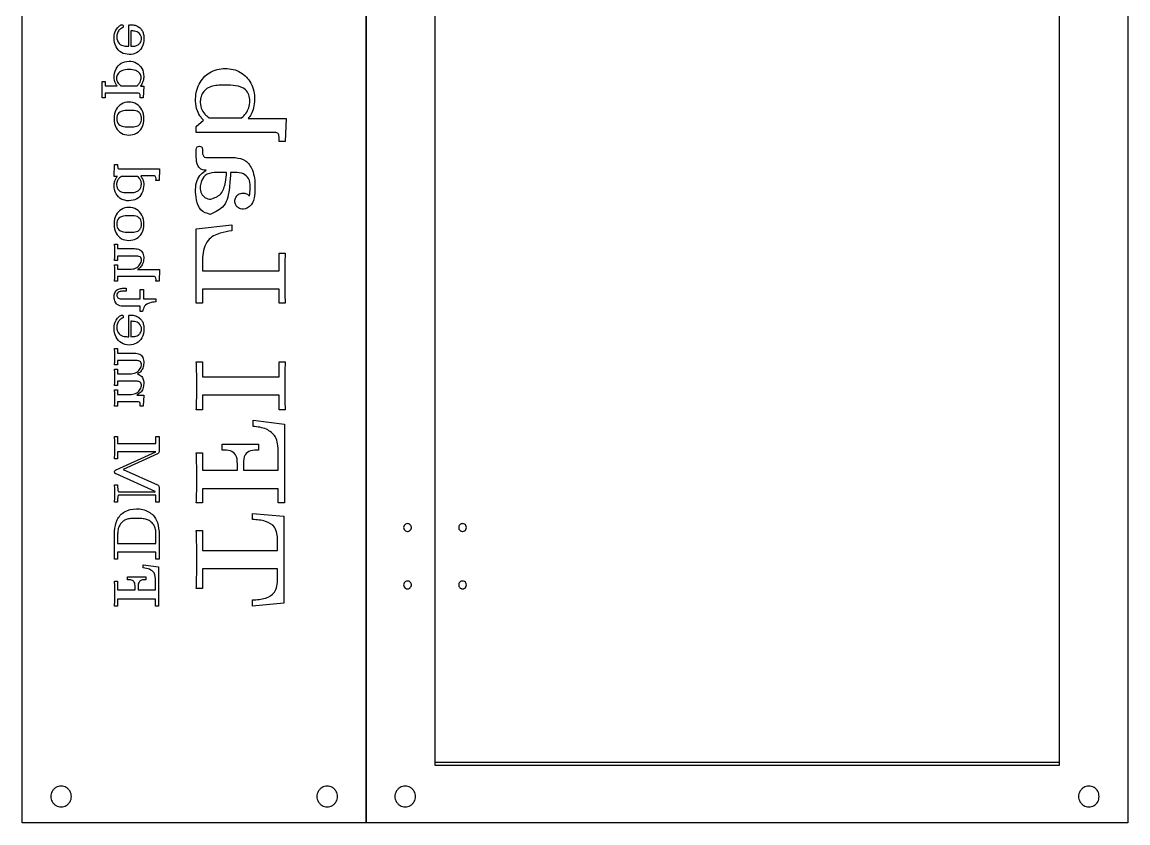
# Model space of a CAD drawing. Extents: x 0 to 482, y 0 to 754.
# Drawn here: x 0 to 482, y 0 to 349 of the extents above; entities that cross this region are included whole.
import ezdxf

# ---------------------------------------------------------------- set-up
doc = ezdxf.new("R2010")
doc.units = 0
doc.layers.add('Layer_1', color=7, linetype='CONTINUOUS')

msp = doc.modelspace()

# ---------------------------------------------------------------- linework, layer by layer
at = {"layer": 'Layer_1', "color": 7}
for p, q in [((0, -0.000019), (0, 754)), ((149.999991, 754), (149.999991, -0.000019)), ((149.999991, -0.000019), (149.999991, 754)), ((481.999981, 754), (481.999981, -0.000019)), ((46.461821, 338.423301), (46.461821, 346.946412)), ((47.393155, 345.168412), (47.393155, 338.423301)), ((47.393155, 338.423301), (47.393155, 338.423301)), ((46.659377, 334.810856), (46.659377, 334.810856)), ((34.834266, 323.157283), (36.16071, 323.157283)), ((36.16071, 323.157283), (36.16071, 321.209949)), ((36.16071, 321.209949), (41.410044, 321.209949)), ((43.611377, 321.209949), (49.594488, 321.209949)), ((43.611377, 321.209949), (43.611377, 321.209949)), ((51.626488, 321.040616), (53.009377, 321.040616)), ((53.009377, 321.040616), (52.783599, 316.045283)), ((36.16071, 316.045283), (34.834266, 316.045283)), ((50.38471, 317.992616), (36.16071, 317.992616)), ((36.16071, 317.992616), (36.16071, 316.045283)), ((36.16071, 316.045283), (36.16071, 316.045283)), ((52.783599, 316.045283), (51.457155, 316.045283)), ((75.936837, 303.515497), (79.097725, 306.281274)), ((81.524837, 307.297274), (95.692392, 307.297274)), ((81.524837, 307.297274), (81.524837, 307.297274)), ((98.571059, 306.958608), (115.109281, 306.958608)), ((115.109281, 306.958608), (114.657725, 296.967941)), ((46.461821, 299.698441), (46.461821, 299.698441)), ((46.772266, 303.310886), (46.772266, 303.310886)), ((75.936837, 300.862608), (75.936837, 303.515497)), ((109.803503, 300.862608), (75.936837, 300.862608)), ((114.657725, 296.967941), (112.004837, 296.967941)), ((112.004837, 296.967941), (112.004837, 296.967941)), ((75.936837, 290.330427), (75.936837, 293.039761)), ((80.67817, 289.935316), (92.813725, 289.935316)), ((40.140044, 281.763662), (40.309377, 286.928329)), ((40.309377, 286.928329), (41.635821, 286.928329)), ((42.736488, 284.980995), (59.895599, 284.980995)), ((59.895599, 284.980995), (59.669821, 279.985662)), ((41.522933, 281.763662), (40.140044, 281.763662)), ((50.271821, 281.763662), (43.216266, 281.763662)), ((57.24271, 281.932995), (51.739377, 281.932995)), ((59.669821, 279.985662), (58.343377, 279.985662)), ((89.144837, 283.500649), (83.782614, 283.500649)), ((92.813725, 283.500649), (90.894614, 283.500649)), ((46.546488, 274.651661), (46.546488, 274.651661)), ((46.546488, 271.039216), (46.546488, 271.039216)), ((82.089281, 271.760206), (82.089281, 271.760206)), ((82.032837, 265.156206), (82.032837, 265.156206)), ((75.936837, 258.867942), (91.402614, 260.61772)), ((91.402614, 260.61772), (91.402614, 257.964831)), ((46.772266, 257.394654), (46.772266, 257.394654)), ((75.936837, 226.525275), (75.936837, 258.867942)), ((40.309377, 252.211025), (41.635821, 252.211025)), ((41.635821, 252.211025), (41.635821, 250.263692)), ((46.461821, 253.782209), (46.461821, 253.782209)), ((41.635821, 250.263692), (48.945377, 250.263692)), ((49.255821, 247.046359), (41.635821, 247.046359)), ((41.635821, 247.046359), (41.635821, 245.099025)), ((78.589725, 246.450164), (78.589725, 240.636386)), ((112.004837, 240.636386), (112.004837, 248.256386)), ((112.004837, 248.256386), (114.657725, 248.256386)), ((41.635821, 245.099025), (40.309377, 245.099025)), ((40.309377, 243.236359), (41.635821, 243.236359)), ((41.635821, 243.236359), (41.635821, 241.289025)), ((41.635821, 241.289025), (47.534266, 241.289025)), ((50.300044, 241.147914), (50.300044, 241.119692)), ((50.300044, 241.119692), (59.895599, 241.119692)), ((59.895599, 241.119692), (59.669821, 236.124359)), ((57.24271, 238.071692), (41.635821, 238.071692)), ((41.635821, 238.071692), (41.635821, 236.124359)), ((78.589725, 240.636386), (112.004837, 240.636386)), ((41.635821, 236.124359), (40.309377, 236.124359)), ((40.309377, 236.124359), (40.309377, 236.124359)), ((43.808933, 233.012418), (45.30471, 233.012418)), ((45.30471, 231.685973), (43.865377, 231.685973)), ((45.30471, 233.012418), (45.30471, 231.685973)), ((51.513599, 228.355751), (51.513599, 232.476196)), ((51.513599, 232.476196), (52.840043, 232.476196)), ((52.840043, 232.476196), (52.840043, 228.355751)), ((59.669821, 236.124359), (58.343377, 236.124359)), ((112.004837, 232.621275), (78.589725, 232.621275)), ((78.589725, 232.621275), (78.589725, 226.525275)), ((112.004837, 226.525275), (112.004837, 232.621275)), ((43.724266, 228.355751), (51.513599, 228.355751)), ((52.840043, 228.355751), (58.230488, 228.355751)), ((58.230488, 228.355751), (58.230488, 227.029307)), ((51.513599, 225.138418), (43.78071, 225.138418)), ((51.513599, 222.824196), (51.513599, 225.138418)), ((52.529599, 222.824196), (51.513599, 222.824196)), ((51.513599, 222.824196), (51.513599, 222.824196)), ((78.589725, 226.525275), (75.936837, 226.525275)), ((75.936837, 226.525275), (75.936837, 226.525275)), ((114.657725, 226.525275), (112.004837, 226.525275)), ((46.461821, 211.864273), (46.461821, 220.387383)), ((47.393155, 218.609384), (47.393155, 211.864273)), ((46.659377, 208.251829), (46.659377, 208.251829)), ((47.393155, 211.864273), (47.393155, 211.864273)), ((40.309377, 206.671824), (41.635821, 206.671824)), ((41.635821, 206.671824), (41.635821, 204.724491)), ((41.635821, 204.724491), (48.945377, 204.724491)), ((41.635821, 199.559824), (40.309377, 199.559824)), ((40.309377, 197.668936), (41.635821, 197.668936)), ((49.255821, 201.507158), (41.635821, 201.507158)), ((41.635821, 201.507158), (41.635821, 199.559824)), ((41.635821, 197.668936), (41.635821, 195.721602)), ((75.936837, 200.879213), (78.589725, 200.879213)), ((78.589725, 200.879213), (78.589725, 194.444547)), ((112.004837, 194.444547), (112.004837, 200.879213)), ((112.004837, 200.879213), (114.657725, 200.879213)), ((41.635821, 195.721602), (47.534266, 195.721602)), ((78.589725, 194.444547), (112.004837, 194.444547)), ((41.635821, 190.556936), (40.309377, 190.556936)), ((40.309377, 188.666047), (41.635821, 188.666047)), ((49.255821, 192.504269), (41.635821, 192.504269)), ((41.635821, 192.504269), (41.635821, 190.556936)), ((41.635821, 188.666047), (41.635821, 186.718713)), ((41.635821, 186.718713), (47.534266, 186.718713)), ((50.356488, 183.50138), (41.635821, 183.50138)), ((41.635821, 183.50138), (41.635821, 181.554047)), ((49.961377, 186.408269), (53.009377, 186.408269)), ((53.009377, 186.408269), (52.783599, 181.554047)), ((112.004837, 186.429436), (78.589725, 186.429436)), ((78.589725, 186.429436), (78.589725, 179.994769)), ((112.004837, 179.994769), (112.004837, 186.429436)), ((41.635821, 181.554047), (40.309377, 181.554047)), ((40.309377, 181.554047), (40.309377, 181.554047)), ((52.783599, 181.554047), (51.457155, 181.554047)), ((78.589725, 179.994769), (75.936837, 179.994769)), ((75.936837, 179.994769), (75.936837, 179.994769)), ((114.657725, 179.994769), (112.004837, 179.994769)), ((100.715948, 172.789283), (100.715948, 175.442172)), ((100.715948, 175.442172), (114.319059, 173.692394)), ((114.319059, 173.692394), (114.319059, 139.543505)), ((40.309377, 168.328848), (41.635821, 168.328848)), ((41.635821, 168.328848), (41.635821, 165.280848)), ((41.635821, 165.280848), (58.343377, 165.280848)), ((58.343377, 165.280848), (58.343377, 168.328848)), ((58.343377, 168.328848), (59.669821, 168.328848)), ((59.669821, 168.328848), (59.669821, 162.091737)), ((87.225725, 162.403505), (87.225725, 165.056394)), ((87.225725, 165.056394), (103.086614, 165.056394)), ((103.086614, 165.056394), (103.086614, 162.403505)), ((40.98671, 153.850848), (58.343377, 161.724848)), ((58.343377, 161.75307), (41.635821, 161.75307)), ((41.635821, 161.75307), (41.635821, 158.70507)), ((58.964266, 160.849959), (44.03471, 154.076626)), ((58.343377, 161.724848), (58.343377, 161.75307)), ((75.936837, 161.274616), (78.589725, 161.274616)), ((78.589725, 161.274616), (78.589725, 153.654616)), ((111.66617, 153.654616), (111.66617, 161.556838)), ((41.635821, 158.70507), (40.309377, 158.70507)), ((93.829725, 153.654616), (93.829725, 156.476838)), ((96.482614, 156.476838), (96.482614, 153.654616)), ((57.976488, 144.368181), (41.014933, 152.044626)), ((44.03471, 154.076626), (58.964266, 147.303293)), ((78.589725, 153.654616), (93.829725, 153.654616)), ((96.482614, 153.654616), (111.66617, 153.654616)), ((40.309377, 147.387959), (41.635821, 147.387959)), ((41.635821, 147.387959), (41.635821, 146.682404)), ((59.669821, 146.061515), (59.669821, 139.796181)), ((111.66617, 145.639505), (78.589725, 145.639505)), ((78.589725, 145.639505), (78.589725, 139.543505)), ((111.66617, 139.543505), (111.66617, 145.639505)), ((41.635821, 139.796181), (40.309377, 139.796181)), ((40.309377, 139.796181), (40.309377, 139.796181)), ((41.635821, 140.501737), (41.635821, 139.796181)), ((42.454266, 144.339959), (57.976488, 144.339959)), ((58.343377, 142.844181), (42.454266, 142.844181)), ((57.976488, 144.339959), (57.976488, 144.368181)), ((58.343377, 139.796181), (58.343377, 142.844181)), ((59.669821, 139.796181), (58.343377, 139.796181)), ((78.589725, 139.543505), (75.936837, 139.543505)), ((75.936837, 139.543505), (75.936837, 139.543505)), ((114.319059, 139.543505), (111.66617, 139.543505)), ((100.433725, 132.218074), (100.433725, 134.870963)), ((100.433725, 134.870963), (114.036837, 133.68563)), ((114.036837, 133.68563), (114.036837, 95.698519)), ((40.309377, 114.908149), (40.309377, 127.071927)), ((41.635821, 125.914816), (41.635821, 121.794372)), ((58.343377, 121.794372), (58.343377, 125.914816)), ((59.669821, 127.043705), (59.669821, 114.908149)), ((75.936837, 127.363852), (78.589725, 127.363852)), ((78.589725, 127.363852), (78.589725, 118.727852)), ((41.635821, 121.794372), (58.343377, 121.794372)), ((41.635821, 121.794372), (41.635821, 121.794372)), ((111.383948, 118.727852), (111.383948, 123.01763)), ((58.343377, 117.956149), (41.635821, 117.956149)), ((41.635821, 117.956149), (41.635821, 114.908149)), ((58.343377, 114.908149), (58.343377, 117.956149)), ((78.589725, 118.727852), (111.383948, 118.727852)), ((41.635821, 114.908149), (40.309377, 114.908149)), ((40.309377, 114.908149), (40.309377, 114.908149)), ((52.698932, 111.136074), (52.698932, 112.462519)), ((52.698932, 112.462519), (59.500488, 111.58763)), ((59.669821, 114.908149), (58.343377, 114.908149)), ((59.500488, 111.58763), (59.500488, 94.513186)), ((45.953821, 105.943186), (45.953821, 107.26963)), ((45.953821, 107.26963), (53.884266, 107.26963)), ((53.884266, 107.26963), (53.884266, 105.943186)), ((111.383948, 110.712741), (78.589725, 110.712741)), ((78.589725, 110.712741), (78.589725, 102.076741)), ((111.383948, 106.366519), (111.383948, 110.712741)), ((40.309377, 105.378741), (41.635821, 105.378741)), ((41.635821, 105.378741), (41.635821, 101.568741)), ((41.635821, 101.568741), (49.255821, 101.568741)), ((49.255821, 101.568741), (49.255821, 102.979852)), ((50.582266, 102.979852), (50.582266, 101.568741)), ((50.582266, 101.568741), (58.174043, 101.568741)), ((58.174043, 101.568741), (58.174043, 105.519852)), ((78.589725, 102.076741), (75.936837, 102.076741)), ((58.174043, 97.561186), (41.635821, 97.561186)), ((41.635821, 97.561186), (41.635821, 94.513186)), ((58.174043, 94.513186), (58.174043, 97.561186)), ((100.433725, 94.513186), (100.433725, 97.166074)), ((41.635821, 94.513186), (40.309377, 94.513186)), ((40.309377, 94.513186), (40.309377, 94.513186)), ((59.500488, 94.513186), (58.174043, 94.513186)), ((114.036837, 95.698519), (100.433725, 94.513186)), ((100.433725, 94.513186), (100.433725, 94.513186)), ((149.999991, -0.000019), (0, -0.000019)), ((481.999981, -0.000019), (149.999991, -0.000019))]:
    msp.add_line(p, q, dxfattribs=at)
at = {"layer": 'Layer_1', "color": 3}
for p, q in [((180.000004, 24.999988), (180.000004, 714.000012)), ((452.000013, 714.000012), (452.000013, 24.999988)), ((452.000013, 24.999988), (180.000004, 24.999988))]:
    msp.add_line(p, q, dxfattribs=at)
at = {"layer": 'Layer_1', "color": 1}
for p, q in [((169.700012, 128.699602), (169.700012, 128.699602)), ((193.70002, 128.699602), (193.70002, 128.699602)), ((169.700012, 103.699568), (169.700012, 103.699568)), ((193.70002, 103.699568), (193.70002, 103.699568)), ((180.000004, 26.499971), (452.000013, 26.499971)), ((180.000004, 24.999988), (180.000004, 26.499971)), ((452.000013, 24.999988), (180.000004, 24.999988)), ((452.000013, 26.499971), (452.000013, 24.999988)), ((21.499999, 11.500029), (21.499999, 11.500029)), ((137.500004, 11.500029), (137.500004, 11.500029)), ((171.499996, 11.500029), (171.499996, 11.500029)), ((469.499992, 11.500029), (469.499992, 11.500029))]:
    msp.add_line(p, q, dxfattribs=at)
at = {"layer": 'Layer_1', "color": 7}
for points, knots in [([(46.659377, 334.810856), (45.472356, 334.9768), (43.120686, 335.305559), (40.581266, 338.321873), (39.913211, 341.984119), (40.496761, 345.440857), (42.13153, 347.148849), (43.311411, 347.967383), (43.995982, 347.76164), (44.110364, 347.43591), (44.122709, 347.135077), (44.118901, 346.823782), (43.858143, 346.573835), (43.649538, 346.506363), (43.52671, 346.466634)], [0, 0, 0, 0, 3.489056, 6.912356, 10.932364, 14.474863, 16.815244, 18.027441, 18.412928, 18.735779, 18.974841, 19.33731, 19.606449, 19.991848, 19.991848, 19.991848, 19.991848]), ([(46.461821, 346.946412), (46.449772, 347.118394), (46.429312, 347.410418), (46.69815, 347.858355), (47.476845, 347.849987), (48.557491, 347.774589), (50.139935, 347.382287), (51.073341, 346.655716), (51.570044, 346.269079)], [0, 0, 0, 0, 0.510871, 0.867454, 1.412231, 2.618129, 4.264696, 6.137484, 6.137484, 6.137484, 6.137484]), ([(43.52671, 346.466634), (43.099787, 346.196971), (42.212252, 345.636365), (41.454374, 344.128984), (41.092346, 342.048959), (41.856734, 339.450315), (44.337591, 338.467707), (45.800861, 338.437118), (46.461821, 338.423301)], [0, 0, 0, 0, 1.491207, 3.100088, 4.853214, 7.842554, 10.260581, 12.252605, 12.252605, 12.252605, 12.252605]), ([(51.570044, 346.269079), (51.878532, 345.885865), (52.519813, 345.089247), (52.998892, 343.50988), (53.20588, 341.086253), (52.638065, 338.008312), (50.039286, 335.248276), (47.78988, 334.957164), (46.659377, 334.810856)], [0, 0, 0, 0, 1.464326, 3.044014, 4.84879, 8.764139, 12.064404, 15.398885, 15.398885, 15.398885, 15.398885]), ([(50.610488, 339.100634), (50.93083, 339.358389), (51.527403, 339.838406), (51.979619, 340.830688), (52.207171, 342.316508), (51.389504, 344.334755), (49.229019, 345.070516), (47.943148, 345.139084), (47.393155, 345.168412)], [0, 0, 0, 0, 1.217701, 2.267724, 3.172847, 5.715007, 7.937425, 9.598455, 9.598455, 9.598455, 9.598455]), ([(47.393155, 338.423301), (47.764754, 338.441877), (48.505968, 338.478929), (49.61859, 338.612631), (50.282082, 338.939062), (50.610488, 339.100634)], [0, 0, 0, 0, 1.118475, 2.230974, 3.321296, 3.321296, 3.321296, 3.321296]), ([(41.410044, 321.209949), (41.130157, 321.603369), (40.602715, 322.344763), (40.209112, 323.606663), (40.047423, 325.693216), (40.571483, 328.541212), (43.050259, 331.38681), (46.569427, 332.19965), (50.022889, 331.450459), (52.552088, 328.860625), (53.153074, 325.861329), (52.859769, 323.509696), (52.327209, 322.068644), (51.831995, 321.342116), (51.626488, 321.040616)], [0, 0, 0, 0, 1.440719, 2.715013, 3.901253, 7.712319, 11.05682, 14.593152, 18.020958, 21.2318, 24.853136, 26.770279, 28.31022, 29.402597, 29.402597, 29.402597, 29.402597]), ([(50.554044, 321.633283), (50.872068, 322.014598), (51.453688, 322.71197), (51.798109, 323.870997), (51.963748, 325.168604), (51.427669, 326.832099), (49.331345, 328.133254), (46.527267, 328.439429), (43.651556, 328.108687), (41.557043, 326.553493), (41.100852, 324.911854), (41.203226, 323.684224), (41.609376, 322.568835), (42.282326, 321.909855), (42.680044, 321.520394)], [0, 0, 0, 0, 1.473552, 2.694917, 3.558495, 5.392347, 7.544287, 10.531763, 13.764982, 16.013837, 17.892602, 18.56395, 19.704901, 21.353603, 21.353603, 21.353603, 21.353603]), ([(79.097725, 306.281274), (78.716671, 306.677941), (77.601818, 307.838471), (76.055199, 310.546521), (75.225988, 315.600928), (76.488444, 321.938778), (81.410414, 327.634379), (88.460134, 329.292861), (95.395523, 327.728262), (100.418094, 322.441935), (101.614226, 316.444813), (101.059999, 311.785756), (100.014246, 308.963689), (99.001607, 307.556786), (98.571059, 306.958608)], [0, 0, 0, 0, 1.648683, 4.823558, 9.16803, 16.765641, 23.463962, 30.539841, 37.406551, 43.897175, 51.221286, 54.932118, 57.913261, 60.118285, 60.118285, 60.118285, 60.118285]), ([(34.834266, 316.045283), (34.846146, 316.39021), (34.872927, 317.167777), (34.904865, 318.353047), (34.925733, 319.605462), (34.905066, 320.855795), (34.872946, 322.041062), (34.846146, 322.814446), (34.834266, 323.157283)], [0, 0, 0, 0, 1.03539, 2.33407, 3.557133, 4.792739, 6.08515, 7.114272, 7.114272, 7.114272, 7.114272]), ([(42.680044, 321.520394), (42.769821, 321.438751), (42.924667, 321.297933), (43.257364, 321.195959), (43.477978, 321.204678), (43.611377, 321.209949)], [0, 0, 0, 0, 0.359381, 0.619856, 1.018269, 1.018269, 1.018269, 1.018269]), ([(49.594488, 321.209949), (49.729718, 321.204788), (49.959701, 321.196011), (50.301104, 321.356629), (50.459331, 321.52969), (50.554044, 321.633283)], [0, 0, 0, 0, 0.399895, 0.680091, 1.097928, 1.097928, 1.097928, 1.097928]), ([(80.565281, 320.053719), (79.909549, 319.466489), (78.668703, 318.355271), (77.816364, 316.131013), (77.472223, 313.536466), (78.15619, 310.740465), (79.824675, 308.566158), (81.048952, 307.652442), (81.524837, 307.297274)], [0, 0, 0, 0, 2.604173, 4.92789, 6.947833, 10.41851, 13.21525, 14.993628, 14.993628, 14.993628, 14.993628]), ([(95.692392, 307.297274), (96.336912, 307.894622), (97.675629, 309.135359), (98.953856, 311.710114), (99.646496, 315.32863), (98.068357, 319.996647), (93.073397, 321.491033), (89.129135, 321.533176), (85.767252, 321.503866), (83.007136, 321.258735), (81.367315, 320.44951), (80.565281, 320.053719)], [0, 0, 0, 0, 2.619967, 5.44187, 8.427098, 13.638367, 18.306062, 22.864298, 25.618069, 28.397468, 31.058256, 31.058256, 31.058256, 31.058256]), ([(46.461821, 299.698441), (45.341428, 299.847475), (43.095139, 300.146273), (40.553546, 303.036036), (39.911849, 306.892895), (40.555426, 310.788075), (43.10582, 313.5811), (46.535832, 314.349547), (49.995814, 313.579497), (52.650285, 310.777436), (53.335129, 306.884418), (52.648299, 303.025987), (49.985147, 300.137669), (47.647377, 299.846236), (46.461821, 299.698441)], [0, 0, 0, 0, 3.297521, 6.611232, 10.664323, 14.731004, 18.044441, 21.328255, 24.831579, 28.223238, 32.231176, 36.252729, 39.644233, 43.133874, 43.133874, 43.133874, 43.133874]), ([(51.457155, 316.045283), (51.489108, 316.464155), (51.536381, 317.083846), (51.186565, 318.032362), (50.670506, 318.006782), (50.38471, 317.992616)], [0, 0, 0, 0, 1.283158, 1.898341, 2.661891, 2.661891, 2.661891, 2.661891]), ([(50.63871, 309.886663), (50.268177, 310.046773), (49.47978, 310.387445), (48.149103, 310.47118), (46.393801, 310.480132), (44.348881, 310.504725), (41.758661, 309.630731), (41.00565, 306.895185), (41.759108, 304.159199), (44.347322, 303.286378), (45.939584, 303.30247), (46.772266, 303.310886)], [0, 0, 0, 0, 1.202486, 2.558569, 3.949993, 6.471539, 8.771719, 11.443439, 14.11516, 16.41534, 18.936886, 18.936886, 18.936886, 18.936886]), ([(50.441155, 303.790663), (50.761796, 304.013447), (51.417166, 304.468802), (51.959995, 305.617305), (52.133891, 306.848862), (51.97828, 308.057387), (51.52661, 309.154476), (50.9338, 309.643324), (50.63871, 309.886663)], [0, 0, 0, 0, 1.153644, 2.357975, 3.672435, 4.846957, 5.988763, 7.120476, 7.120476, 7.120476, 7.120476]), ([(46.772266, 303.310886), (47.205723, 303.313079), (48.064183, 303.317422), (49.315615, 303.38709), (50.079725, 303.661069), (50.441155, 303.790663)], [0, 0, 0, 0, 1.302525, 2.579642, 3.72593, 3.72593, 3.72593, 3.72593]), ([(112.004837, 296.967941), (112.07141, 297.807767), (112.170073, 299.052407), (111.437231, 300.951054), (110.38912, 300.894312), (109.803503, 300.862608)], [0, 0, 0, 0, 2.566382, 3.803431, 5.369801, 5.369801, 5.369801, 5.369801]), ([(75.936837, 293.039761), (75.920343, 293.362898), (75.891768, 293.922745), (76.319518, 294.810712), (77.281512, 294.869772), (78.195719, 294.80083), (78.613006, 294.067234), (78.597746, 293.615727), (78.589725, 293.378427)], [0, 0, 0, 0, 0.971305, 1.682824, 2.660587, 3.599665, 4.238976, 4.947211, 4.947211, 4.947211, 4.947211]), ([(80.283059, 284.460205), (79.625682, 284.45664), (78.184831, 284.448827), (75.954504, 286.623592), (75.94378, 288.873577), (75.936837, 290.330427)], [0, 0, 0, 0, 1.916847, 4.201381, 8.397677, 8.397677, 8.397677, 8.397677]), ([(78.589725, 293.378427), (78.563688, 292.559487), (78.525509, 291.358692), (79.47954, 289.87963), (80.281472, 289.916886), (80.67817, 289.935316)], [0, 0, 0, 0, 2.438831, 3.576009, 4.68923, 4.68923, 4.68923, 4.68923]), ([(92.813725, 289.935316), (94.417234, 289.671774), (97.776282, 289.119704), (101.103253, 283.949605), (101.634499, 278.495144), (101.358194, 273.389584), (100.494996, 269.103228), (96.981596, 267.030366), (94.265465, 267.751329), (93.023058, 269.226422), (92.628033, 270.951235), (93.021346, 272.687075), (94.306086, 274.156763), (96.129892, 274.598046), (97.660511, 274.299466), (98.581884, 273.769478), (98.953147, 273.364954), (99.079059, 273.227761)], [0, 0, 0, 0, 4.685146, 9.814494, 16.86413, 20.920751, 25.299136, 29.331171, 31.435193, 33.212469, 34.839723, 36.58465, 38.361208, 40.407424, 41.879697, 42.965667, 43.522977, 43.522977, 43.522977, 43.522977]), ([(41.635821, 286.928329), (41.602535, 286.508416), (41.553203, 285.886096), (41.919624, 284.936772), (42.44368, 284.965143), (42.736488, 284.980995)], [0, 0, 0, 0, 1.283191, 1.901716, 2.684901, 2.684901, 2.684901, 2.684901]), ([(82.032837, 265.156206), (80.501009, 265.625865), (77.353046, 266.591034), (75.925489, 271.497804), (75.411525, 275.819536), (75.967965, 279.813429), (77.761092, 282.803485), (79.481134, 283.933408), (80.283059, 284.460205)], [0, 0, 0, 0, 4.522745, 9.294416, 13.873272, 17.844673, 21.109895, 23.961889, 23.961889, 23.961889, 23.961889]), ([(46.546488, 271.039216), (45.384357, 271.186352), (43.118734, 271.473199), (40.596902, 274.205437), (40.007101, 277.117237), (40.266084, 279.359037), (40.771272, 280.706641), (41.284606, 281.428516), (41.522933, 281.763662)], [0, 0, 0, 0, 3.418391, 6.664297, 10.371557, 11.979342, 13.399135, 14.629555, 14.629555, 14.629555, 14.629555]), ([(43.216266, 281.763662), (42.954756, 281.560445), (42.299321, 281.051113), (41.421679, 279.85064), (40.936486, 277.87521), (41.775348, 275.417411), (44.270106, 274.663661), (45.79372, 274.655629), (46.546488, 274.651661)], [0, 0, 0, 0, 0.991974, 2.486238, 4.357221, 6.962857, 9.296704, 11.575822, 11.575822, 11.575822, 11.575822]), ([(51.739377, 281.932995), (52.041493, 281.477793), (52.596676, 280.641292), (52.949219, 279.304481), (53.091454, 277.239094), (52.576121, 274.469071), (50.118842, 271.528358), (47.762334, 271.205695), (46.546488, 271.039216)], [0, 0, 0, 0, 1.628572, 2.992736, 4.084148, 7.836373, 11.181054, 14.746195, 14.746195, 14.746195, 14.746195]), ([(50.525821, 275.385439), (50.859235, 275.680162), (51.488032, 276.235991), (51.906059, 277.354568), (52.053555, 278.561552), (51.823889, 279.82473), (51.166982, 280.977756), (50.55646, 281.513764), (50.271821, 281.763662)], [0, 0, 0, 0, 1.315271, 2.480516, 3.477283, 4.948934, 6.243755, 7.374698, 7.374698, 7.374698, 7.374698]), ([(58.343377, 279.985662), (58.376663, 280.405575), (58.425995, 281.027895), (58.059574, 281.977219), (57.535518, 281.948847), (57.24271, 281.932995)], [0, 0, 0, 0, 1.283191, 1.901716, 2.684901, 2.684901, 2.684901, 2.684901]), ([(83.782614, 283.500649), (82.30715, 283.238622), (79.661791, 282.768833), (77.975188, 279.569498), (77.463238, 276.803292), (78.003631, 274.289797), (79.674139, 272.203039), (81.291738, 271.906441), (82.089281, 271.760206)], [0, 0, 0, 0, 4.240637, 7.603035, 9.974783, 12.654847, 15.084996, 17.448431, 17.448431, 17.448431, 17.448431]), ([(90.894614, 283.500649), (90.74044, 281.358666), (90.391222, 276.506883), (89.184319, 268.511996), (84.283824, 266.212468), (82.032837, 265.156206)], [0, 0, 0, 0, 6.560535, 14.860198, 21.911483, 21.911483, 21.911483, 21.911483]), ([(82.089281, 271.760206), (83.786793, 272.370607), (87.282198, 273.627505), (88.67568, 278.90702), (89.000423, 282.086654), (89.144837, 283.500649)], [0, 0, 0, 0, 5.108672, 10.519442, 14.852605, 14.852605, 14.852605, 14.852605]), ([(99.079059, 273.227761), (99.173413, 273.761489), (99.352497, 274.774502), (99.446103, 276.137914), (99.517719, 278.140744), (99.155928, 280.80807), (96.368879, 283.291634), (94.072458, 283.426646), (92.813725, 283.500649)], [0, 0, 0, 0, 1.625335, 3.084883, 4.088708, 7.664561, 10.710209, 14.404631, 14.404631, 14.404631, 14.404631]), ([(46.546488, 274.651661), (47.008492, 274.65409), (47.930524, 274.658938), (49.31155, 274.783164), (50.126973, 275.187611), (50.525821, 275.385439)], [0, 0, 0, 0, 1.389426, 2.772914, 4.09753, 4.09753, 4.09753, 4.09753]), ([(46.461821, 253.782209), (45.341428, 253.931243), (43.095139, 254.230042), (40.553546, 257.119804), (39.911849, 260.976663), (40.555426, 264.871843), (43.10582, 267.664868), (46.535832, 268.433315), (49.995814, 267.663266), (52.650285, 264.861205), (53.335129, 260.968186), (52.648299, 257.109755), (49.985147, 254.221438), (47.647377, 253.930004), (46.461821, 253.782209)], [0, 0, 0, 0, 3.297521, 6.611232, 10.664323, 14.731004, 18.044441, 21.328255, 24.831579, 28.223238, 32.231176, 36.252729, 39.644233, 43.133874, 43.133874, 43.133874, 43.133874]), ([(50.63871, 263.970432), (50.268177, 264.130542), (49.47978, 264.471214), (48.149103, 264.554949), (46.393801, 264.563901), (44.348881, 264.588493), (41.758661, 263.714499), (41.00565, 260.978953), (41.759108, 258.242967), (44.347322, 257.370147), (45.939584, 257.386239), (46.772266, 257.394654)], [0, 0, 0, 0, 1.202486, 2.558569, 3.949993, 6.471539, 8.771719, 11.443439, 14.11516, 16.41534, 18.936886, 18.936886, 18.936886, 18.936886]), ([(50.441155, 257.874432), (50.761796, 258.097215), (51.417166, 258.55257), (51.959995, 259.701073), (52.133891, 260.93263), (51.97828, 262.141156), (51.52661, 263.238244), (50.9338, 263.727093), (50.63871, 263.970432)], [0, 0, 0, 0, 1.153644, 2.357975, 3.672435, 4.846957, 5.988763, 7.120476, 7.120476, 7.120476, 7.120476]), ([(46.772266, 257.394654), (47.205723, 257.396847), (48.064183, 257.401191), (49.315615, 257.470859), (50.079725, 257.744838), (50.441155, 257.874432)], [0, 0, 0, 0, 1.302525, 2.579642, 3.72593, 3.72593, 3.72593, 3.72593]), ([(91.402614, 257.964831), (89.715456, 257.74948), (85.995195, 257.274622), (79.794037, 254.058384), (79.02034, 249.170566), (78.589725, 246.450164)], [0, 0, 0, 0, 5.139651, 11.333165, 19.106867, 19.106867, 19.106867, 19.106867]), ([(40.309377, 245.099025), (40.321257, 245.443953), (40.348038, 246.221519), (40.379976, 247.406789), (40.400845, 248.659205), (40.380178, 249.909538), (40.348057, 251.094804), (40.321257, 251.868189), (40.309377, 252.211025)], [0, 0, 0, 0, 1.03539, 2.33407, 3.557133, 4.792739, 6.08515, 7.114271, 7.114271, 7.114271, 7.114271]), ([(47.534266, 241.289025), (48.429441, 241.413653), (50.073722, 241.642572), (51.612955, 243.484685), (52.109857, 245.10666), (51.855042, 246.445713), (50.698995, 247.028923), (49.811859, 247.039641), (49.255821, 247.046359)], [0, 0, 0, 0, 2.617267, 4.807466, 6.746347, 7.607395, 8.604048, 10.277796, 10.277796, 10.277796, 10.277796]), ([(48.945377, 250.263692), (49.785748, 250.21192), (51.305213, 250.118312), (52.899069, 248.227235), (53.112404, 245.931024), (52.75228, 243.70555), (51.642559, 242.070517), (50.711046, 241.430363), (50.300044, 241.147914)], [0, 0, 0, 0, 2.422746, 4.380543, 6.794221, 9.143248, 11.029809, 12.519462, 12.519462, 12.519462, 12.519462]), ([(114.657725, 248.256386), (114.611842, 247.108133), (114.508413, 244.519774), (114.494507, 240.717895), (114.485561, 236.964002), (114.494604, 233.336277), (114.507246, 229.891689), (114.61185, 227.551565), (114.657725, 226.525275)], [0, 0, 0, 0, 3.447262, 7.770711, 11.404066, 14.709208, 18.654292, 21.735954, 21.735954, 21.735954, 21.735954]), ([(40.309377, 236.124359), (40.321257, 236.469286), (40.348038, 237.246853), (40.379976, 238.432123), (40.400845, 239.684538), (40.380178, 240.934871), (40.348057, 242.120138), (40.321257, 242.893522), (40.309377, 243.236359)], [0, 0, 0, 0, 1.03539, 2.33407, 3.557133, 4.792739, 6.08515, 7.114272, 7.114272, 7.114272, 7.114272]), ([(58.343377, 236.124359), (58.376663, 236.544272), (58.425995, 237.166592), (58.059574, 238.115915), (57.535518, 238.087544), (57.24271, 238.071692)], [0, 0, 0, 0, 1.283191, 1.901716, 2.684901, 2.684901, 2.684901, 2.684901]), ([(43.78071, 225.138418), (42.942372, 225.257778), (41.397883, 225.477679), (40.271556, 227.558069), (40.02889, 229.530989), (40.423731, 231.488931), (41.928256, 232.809502), (43.16436, 232.942872), (43.808933, 233.012418)], [0, 0, 0, 0, 2.393952, 4.410427, 6.475164, 8.378832, 10.132638, 12.0437, 12.0437, 12.0437, 12.0437]), ([(43.865377, 231.685973), (43.342517, 231.655426), (42.467549, 231.604307), (41.470082, 230.902206), (41.140619, 229.85698), (41.614541, 228.722186), (42.738772, 228.376833), (43.41722, 228.36232), (43.724266, 228.355751)], [0, 0, 0, 0, 1.548656, 2.591563, 3.419394, 4.672078, 5.793434, 6.72048, 6.72048, 6.72048, 6.72048]), ([(58.230488, 227.029307), (57.317665, 226.941107), (55.569648, 226.772209), (53.131692, 225.351035), (52.729442, 223.662888), (52.529599, 222.824196)], [0, 0, 0, 0, 2.755968, 5.277562, 7.767214, 7.767214, 7.767214, 7.767214]), ([(46.659377, 208.251829), (45.472356, 208.417772), (43.120686, 208.746531), (40.581266, 211.762846), (39.913211, 215.425091), (40.496761, 218.881828), (42.13153, 220.589821), (43.311411, 221.408354), (43.995982, 221.202611), (44.110364, 220.876882), (44.122709, 220.576048), (44.118901, 220.264753), (43.858143, 220.014806), (43.649538, 219.947334), (43.52671, 219.907605)], [0, 0, 0, 0, 3.489056, 6.912356, 10.932364, 14.474863, 16.815243, 18.02744, 18.412927, 18.735778, 18.97484, 19.337309, 19.606448, 19.991847, 19.991847, 19.991847, 19.991847]), ([(43.52671, 219.907605), (43.099787, 219.637942), (42.212252, 219.077336), (41.454374, 217.569956), (41.092346, 215.489931), (41.856734, 212.891287), (44.337591, 211.908679), (45.800861, 211.87809), (46.461821, 211.864273)], [0, 0, 0, 0, 1.491207, 3.100088, 4.853213, 7.842554, 10.26058, 12.252604, 12.252604, 12.252604, 12.252604]), ([(46.461821, 220.387383), (46.449772, 220.559365), (46.429312, 220.851389), (46.69815, 221.299326), (47.476845, 221.290958), (48.557491, 221.21556), (50.139935, 220.823258), (51.073341, 220.096687), (51.570044, 219.71005)], [0, 0, 0, 0, 0.510871, 0.867454, 1.412231, 2.618129, 4.264696, 6.137484, 6.137484, 6.137484, 6.137484]), ([(51.570044, 219.71005), (51.878532, 219.326836), (52.519813, 218.530219), (52.998892, 216.950852), (53.20588, 214.527225), (52.638065, 211.449284), (50.039286, 208.689249), (47.78988, 208.398136), (46.659377, 208.251829)], [0, 0, 0, 0, 1.464325, 3.044013, 4.848789, 8.764138, 12.064403, 15.398884, 15.398884, 15.398884, 15.398884]), ([(50.610488, 212.541606), (50.93083, 212.799361), (51.527403, 213.279378), (51.979619, 214.27166), (52.207171, 215.757481), (51.389504, 217.775727), (49.229019, 218.511488), (47.943148, 218.580056), (47.393155, 218.609384)], [0, 0, 0, 0, 1.217701, 2.267724, 3.172847, 5.715007, 7.937425, 9.598455, 9.598455, 9.598455, 9.598455]), ([(47.393155, 211.864273), (47.764754, 211.882849), (48.505968, 211.919901), (49.61859, 212.053603), (50.282082, 212.380034), (50.610488, 212.541606)], [0, 0, 0, 0, 1.118475, 2.230974, 3.321296, 3.321296, 3.321296, 3.321296]), ([(40.309377, 199.559824), (40.321257, 199.904752), (40.348038, 200.682319), (40.379976, 201.867588), (40.400845, 203.120004), (40.380178, 204.370337), (40.348057, 205.555603), (40.321257, 206.328988), (40.309377, 206.671824)], [0, 0, 0, 0, 1.03539, 2.33407, 3.557133, 4.792739, 6.08515, 7.114272, 7.114272, 7.114272, 7.114272]), ([(48.945377, 204.724491), (49.77476, 204.676403), (51.280351, 204.589108), (52.900643, 202.717577), (53.105043, 200.435577), (52.783606, 198.240857), (51.716371, 196.569156), (50.74948, 195.913486), (50.300044, 195.608713)], [0, 0, 0, 0, 2.394355, 4.346508, 6.79937, 9.052637, 10.91656, 12.535469, 12.535469, 12.535469, 12.535469]), ([(40.309377, 190.556936), (40.321257, 190.901863), (40.348038, 191.67943), (40.379976, 192.864699), (40.400845, 194.117115), (40.380178, 195.367448), (40.348057, 196.552714), (40.321257, 197.326099), (40.309377, 197.668936)], [0, 0, 0, 0, 1.03539, 2.33407, 3.557133, 4.792739, 6.08515, 7.114272, 7.114272, 7.114272, 7.114272]), ([(47.534266, 195.721602), (48.429575, 195.848461), (50.075222, 196.081637), (51.610062, 197.925762), (52.104849, 199.545174), (51.862873, 200.882691), (50.711572, 201.490586), (49.817451, 201.500765), (49.255821, 201.507158)], [0, 0, 0, 0, 2.61894, 4.813809, 6.740527, 7.606958, 8.605709, 10.292757, 10.292757, 10.292757, 10.292757]), ([(75.936837, 179.994769), (75.982708, 181.047541), (76.085708, 183.411422), (76.100357, 186.89356), (76.108841, 190.436991), (76.100357, 193.980422), (76.085708, 197.46256), (75.982708, 199.826441), (75.936837, 200.879213)], [0, 0, 0, 0, 3.161045, 7.097767, 10.44472, 13.791672, 17.728394, 20.889439, 20.889439, 20.889439, 20.889439]), ([(114.657725, 200.879213), (114.611854, 199.826441), (114.508854, 197.46256), (114.494205, 193.980422), (114.485721, 190.436991), (114.494205, 186.89356), (114.508854, 183.411422), (114.611854, 181.047541), (114.657725, 179.994769)], [0, 0, 0, 0, 3.161045, 7.097767, 10.44472, 13.791672, 17.728394, 20.889439, 20.889439, 20.889439, 20.889439]), ([(50.300044, 195.608713), (51.004015, 195.320086), (52.298443, 194.789373), (52.943362, 192.939769), (53.068673, 191.12944), (52.787211, 189.226615), (51.64271, 187.442541), (50.520563, 186.752252), (49.961377, 186.408269)], [0, 0, 0, 0, 2.173751, 3.996988, 5.450621, 7.664501, 9.628423, 11.579178, 11.579178, 11.579178, 11.579178]), ([(40.309377, 181.554047), (40.321257, 181.898974), (40.348038, 182.676541), (40.379976, 183.861811), (40.400845, 185.114226), (40.380178, 186.364559), (40.348057, 187.549826), (40.321257, 188.32321), (40.309377, 188.666047)], [0, 0, 0, 0, 1.03539, 2.33407, 3.557133, 4.792739, 6.08515, 7.114272, 7.114272, 7.114272, 7.114272]), ([(47.534266, 186.718713), (48.429575, 186.845572), (50.075222, 187.078748), (51.610062, 188.922873), (52.104849, 190.542285), (51.862873, 191.879802), (50.711572, 192.487698), (49.817451, 192.497876), (49.255821, 192.504269)], [0, 0, 0, 0, 2.61894, 4.813809, 6.740527, 7.606958, 8.605709, 10.292757, 10.292757, 10.292757, 10.292757]), ([(51.457155, 181.554047), (51.490441, 181.97396), (51.539773, 182.59628), (51.173352, 183.545603), (50.649296, 183.517232), (50.356488, 183.50138)], [0, 0, 0, 0, 1.283191, 1.901716, 2.684901, 2.684901, 2.684901, 2.684901]), ([(111.66617, 161.556838), (111.572843, 163.978433), (111.412274, 168.144826), (106.332229, 172.160326), (102.692807, 172.567898), (100.715948, 172.789283)], [0, 0, 0, 0, 6.900527, 11.872468, 17.784319, 17.784319, 17.784319, 17.784319]), ([(40.309377, 158.70507), (40.332317, 159.184412), (40.384376, 160.272207), (40.390951, 161.872248), (40.39546, 163.505287), (40.390923, 165.142855), (40.384446, 166.752301), (40.332317, 167.847067), (40.309377, 168.328848)], [0, 0, 0, 0, 1.439522, 3.266781, 4.799146, 6.338829, 8.179675, 9.626508, 9.626508, 9.626508, 9.626508]), ([(59.669821, 162.091737), (59.675755, 161.91458), (59.686525, 161.593031), (59.470088, 161.087177), (59.14959, 160.936872), (58.964266, 160.849959)], [0, 0, 0, 0, 0.529551, 0.96116, 1.552904, 1.552904, 1.552904, 1.552904]), ([(75.936837, 139.543505), (75.982712, 140.569794), (76.087316, 142.909919), (76.099958, 146.354506), (76.109001, 149.982232), (76.100055, 153.736125), (76.086149, 157.538004), (75.98272, 160.126362), (75.936837, 161.274616)], [0, 0, 0, 0, 3.081663, 7.026746, 10.331888, 13.965243, 18.288693, 21.735954, 21.735954, 21.735954, 21.735954]), ([(93.829725, 156.476838), (93.804724, 157.908112), (93.762374, 160.332613), (90.593312, 162.504358), (88.437631, 162.439799), (87.225725, 162.403505)], [0, 0, 0, 0, 4.021982, 6.813022, 10.397013, 10.397013, 10.397013, 10.397013]), ([(103.086614, 162.403505), (101.875352, 162.444145), (99.723017, 162.51636), (96.539582, 160.352972), (96.503809, 157.918906), (96.482614, 156.476838)], [0, 0, 0, 0, 3.582849, 6.366495, 10.413085, 10.413085, 10.413085, 10.413085]), ([(41.014933, 152.044626), (40.860754, 152.124703), (40.593958, 152.263272), (40.348215, 152.605668), (40.283143, 152.998628), (40.379509, 153.404225), (40.670818, 153.697885), (40.887679, 153.802895), (40.98671, 153.850848)], [0, 0, 0, 0, 0.515245, 0.891601, 1.212464, 1.687567, 2.079435, 2.408786, 2.408786, 2.408786, 2.408786]), ([(40.309377, 139.796181), (40.332255, 140.200244), (40.380352, 141.049693), (40.392328, 142.311086), (40.394785, 143.586667), (40.392702, 144.854249), (40.379299, 146.124998), (40.33223, 146.975184), (40.309377, 147.387959)], [0, 0, 0, 0, 1.213973, 2.552096, 3.783425, 5.040885, 6.35497, 7.595044, 7.595044, 7.595044, 7.595044]), ([(41.635821, 146.682404), (41.637654, 146.515475), (41.641299, 146.18347), (41.670057, 145.684441), (41.703592, 145.353412), (41.720488, 145.186626)], [0, 0, 0, 0, 0.500771, 0.995988, 1.498876, 1.498876, 1.498876, 1.498876]), ([(41.720488, 145.186626), (41.720995, 144.985458), (41.721758, 144.682259), (42.024987, 144.29522), (42.293289, 144.323182), (42.454266, 144.339959)], [0, 0, 0, 0, 0.590146, 0.889465, 1.338419, 1.338419, 1.338419, 1.338419]), ([(58.964266, 147.303293), (59.14959, 147.21638), (59.470088, 147.066075), (59.686525, 146.560221), (59.675755, 146.238672), (59.669821, 146.061515)], [0, 0, 0, 0, 0.591744, 1.023354, 1.552904, 1.552904, 1.552904, 1.552904]), ([(41.720488, 142.025737), (41.698055, 141.852467), (41.658143, 141.544187), (41.632769, 141.035073), (41.634685, 140.700358), (41.635821, 140.501737)], [0, 0, 0, 0, 0.523942, 0.932187, 1.527997, 1.527997, 1.527997, 1.527997]), ([(42.454266, 142.844181), (42.293865, 142.861017), (42.028462, 142.888874), (41.722943, 142.516532), (41.721464, 142.220882), (41.720488, 142.025737)], [0, 0, 0, 0, 0.448868, 0.742707, 1.313233, 1.313233, 1.313233, 1.313233]), ([(40.309377, 127.071927), (40.49826, 128.810372), (40.86198, 132.157997), (44.596392, 136.133632), (49.876764, 137.250731), (55.172519, 136.139427), (59.076461, 132.188037), (59.467853, 128.79473), (59.669821, 127.043705)], [0, 0, 0, 0, 5.134432, 9.887084, 15.199505, 20.670398, 25.514622, 30.679605, 30.679605, 30.679605, 30.679605]), ([(44.006488, 131.474594), (43.464484, 130.956831), (42.404618, 129.944368), (41.750107, 127.891156), (41.672617, 126.551123), (41.635821, 125.914816)], [0, 0, 0, 0, 2.216395, 4.334063, 6.248852, 6.248852, 6.248852, 6.248852]), ([(55.831599, 131.502816), (55.306709, 131.785483), (54.187308, 132.388311), (52.113623, 132.672007), (49.781161, 132.741762), (47.488726, 132.670389), (45.461374, 132.334617), (44.46086, 131.743186), (44.006488, 131.474594)], [0, 0, 0, 0, 1.775505, 3.786515, 6.186244, 8.78865, 10.677865, 12.249625, 12.249625, 12.249625, 12.249625]), ([(58.343377, 125.914816), (58.303425, 126.573799), (58.220822, 127.936321), (57.481311, 129.996411), (56.3927, 130.990457), (55.831599, 131.502816)], [0, 0, 0, 0, 1.980683, 4.095284, 6.344541, 6.344541, 6.344541, 6.344541]), ([(111.383948, 123.01763), (111.254166, 125.167553), (111.025342, 128.958165), (105.780451, 131.917333), (102.345477, 132.110543), (100.433725, 132.218074)], [0, 0, 0, 0, 6.014598, 10.60457, 16.365307, 16.365307, 16.365307, 16.365307]), ([(75.936837, 102.076741), (75.982685, 103.374135), (76.083519, 106.227463), (76.1011, 110.443073), (76.108534, 114.720297), (76.1011, 118.99752), (76.083519, 123.21313), (75.982685, 126.066458), (75.936837, 127.363852)], [0, 0, 0, 0, 3.8944, 8.564861, 12.64559, 16.726319, 21.396781, 25.29118, 25.29118, 25.29118, 25.29118]), ([(58.174043, 105.519852), (58.12738, 106.73065), (58.047095, 108.813846), (55.507073, 110.821596), (53.687362, 111.025382), (52.698932, 111.136074)], [0, 0, 0, 0, 3.450263, 5.936234, 8.89216, 8.89216, 8.89216, 8.89216]), ([(100.433725, 97.166074), (102.337168, 97.260014), (105.7687, 97.42937), (111.022422, 100.394069), (111.252955, 104.202503), (111.383948, 106.366519)], [0, 0, 0, 0, 5.730515, 10.330992, 16.385112, 16.385112, 16.385112, 16.385112]), ([(40.309377, 94.513186), (40.332315, 95.02633), (40.384617, 96.196392), (40.390938, 97.918686), (40.395459, 99.732549), (40.390986, 101.609495), (40.384033, 103.510435), (40.332319, 104.804614), (40.309377, 105.378741)], [0, 0, 0, 0, 1.540831, 3.513373, 5.165944, 6.982622, 9.144346, 10.867977, 10.867977, 10.867977, 10.867977]), ([(49.255821, 102.979852), (49.243321, 103.695489), (49.222146, 104.907739), (47.637615, 105.993612), (46.559774, 105.961333), (45.953821, 105.943186)], [0, 0, 0, 0, 2.010991, 3.406511, 5.198506, 5.198506, 5.198506, 5.198506]), ([(53.884266, 105.943186), (53.278635, 105.963506), (52.202467, 105.999613), (50.61075, 104.917919), (50.592863, 103.700886), (50.582266, 102.979852)], [0, 0, 0, 0, 1.791424, 3.183247, 5.206542, 5.206542, 5.206542, 5.206542])]:
    msp.add_open_spline(points, degree=3, knots=knots, dxfattribs=at)
at = {"layer": 'Layer_1', "color": 1}
for points, knots in [([(169.700012, 128.699602), (169.688678, 128.550838), (169.666105, 128.254539), (169.487733, 127.83988), (169.216334, 127.483638), (168.859666, 127.210439), (168.444885, 127.038841), (167.852654, 126.959734), (167.109076, 127.159151), (166.459997, 127.80951), (166.218791, 128.699602), (166.459997, 129.589695), (167.109076, 130.240053), (167.852654, 130.439471), (168.444885, 130.360364), (168.859666, 130.188765), (169.216334, 129.915566), (169.487733, 129.559325), (169.666105, 129.144666), (169.688678, 128.848367), (169.700012, 128.699602)], [0, 0, 0, 0, 0.44502, 0.886357, 1.331377, 1.776397, 2.217734, 2.662754, 3.55161, 4.414104, 5.30296, 6.191817, 7.05431, 7.943167, 8.388186, 8.829524, 9.274544, 9.719563, 10.160901, 10.605921, 10.605921, 10.605921, 10.605921]), ([(193.70002, 128.699602), (193.653242, 128.399942), (193.561072, 127.80951), (192.885061, 127.159151), (192.148088, 126.959734), (191.55502, 127.038841), (191.140288, 127.210439), (190.78405, 127.483638), (190.510881, 127.83988), (190.339124, 128.254539), (190.280364, 128.699602), (190.339124, 129.144666), (190.510881, 129.559325), (190.78405, 129.915566), (191.140288, 130.188765), (191.55502, 130.360364), (192.148088, 130.439471), (192.885061, 130.240053), (193.561072, 129.589695), (193.653242, 128.999262), (193.70002, 128.699602)], [0, 0, 0, 0, 0.888856, 1.75135, 2.640206, 3.085226, 3.526563, 3.971583, 4.416603, 4.85794, 5.30296, 5.74798, 6.189317, 6.634337, 7.079357, 7.520694, 7.965714, 8.854571, 9.717064, 10.605921, 10.605921, 10.605921, 10.605921]), ([(169.700012, 103.699568), (169.688678, 103.550803), (169.666105, 103.254505), (169.487733, 102.839845), (169.216334, 102.483604), (168.859666, 102.210405), (168.444885, 102.038806), (167.852654, 101.959699), (167.109076, 102.159117), (166.459997, 102.809475), (166.218791, 103.699568), (166.459997, 104.58966), (167.109076, 105.240019), (167.852654, 105.439436), (168.444885, 105.360329), (168.859666, 105.188731), (169.216334, 104.915532), (169.487733, 104.55929), (169.666105, 104.144631), (169.688678, 103.848333), (169.700012, 103.699568)], [0, 0, 0, 0, 0.44502, 0.886357, 1.331377, 1.776397, 2.217734, 2.662754, 3.55161, 4.414104, 5.30296, 6.191817, 7.05431, 7.943167, 8.388186, 8.829524, 9.274544, 9.719563, 10.160901, 10.605921, 10.605921, 10.605921, 10.605921]), ([(193.70002, 103.699568), (193.653242, 103.399908), (193.561072, 102.809475), (192.885061, 102.159117), (192.148088, 101.959699), (191.55502, 102.038806), (191.140288, 102.210405), (190.78405, 102.483604), (190.510881, 102.839845), (190.339124, 103.254505), (190.280364, 103.699568), (190.339124, 104.144631), (190.510881, 104.55929), (190.78405, 104.915532), (191.140288, 105.188731), (191.55502, 105.360329), (192.148088, 105.439436), (192.885061, 105.240019), (193.561072, 104.58966), (193.653242, 103.999228), (193.70002, 103.699568)], [0, 0, 0, 0, 0.888856, 1.75135, 2.640206, 3.085226, 3.526563, 3.971583, 4.416603, 4.85794, 5.30296, 5.74798, 6.189317, 6.634337, 7.079357, 7.520694, 7.965714, 8.854571, 9.717064, 10.605921, 10.605921, 10.605921, 10.605921]), ([(21.499999, 11.500029), (21.470002, 11.106241), (21.410255, 10.321924), (20.938092, 9.224308), (20.219742, 8.281285), (19.275455, 7.558216), (18.178176, 7.103568), (16.999981, 6.948036), (15.821901, 7.103568), (14.724278, 7.558216), (13.781258, 8.281285), (13.05819, 9.224308), (12.603543, 10.321924), (12.448014, 11.500029), (12.603543, 12.678133), (13.05819, 13.77575), (13.781258, 14.718773), (14.724278, 15.441842), (15.821901, 15.89649), (16.999981, 16.052021), (18.178176, 15.89649), (19.275455, 15.441842), (20.219742, 14.718773), (20.938092, 13.77575), (21.410255, 12.678133), (21.470002, 11.893816), (21.499999, 11.500029)], [0, 0, 0, 0, 1.177988, 2.346227, 3.524215, 4.702203, 5.870442, 7.04843, 8.226418, 9.394657, 10.572645, 11.750633, 12.918872, 14.09686, 15.274848, 16.443087, 17.621075, 18.799062, 19.967302, 21.14529, 22.323277, 23.491517, 24.669505, 25.847492, 27.015732, 28.19372, 28.19372, 28.19372, 28.19372]), ([(137.500004, 11.500029), (137.470007, 11.106241), (137.41026, 10.321924), (136.938097, 9.224308), (136.219748, 8.281285), (135.27546, 7.558216), (134.178181, 7.103568), (132.999986, 6.948036), (131.821906, 7.103568), (130.724283, 7.558216), (129.781263, 8.281285), (129.058195, 9.224308), (128.603548, 10.321924), (128.448019, 11.500029), (128.603548, 12.678133), (129.058195, 13.77575), (129.781263, 14.718773), (130.724283, 15.441842), (131.821906, 15.89649), (132.999986, 16.052021), (134.178181, 15.89649), (135.27546, 15.441842), (136.219748, 14.718773), (136.938097, 13.77575), (137.41026, 12.678133), (137.470007, 11.893816), (137.500004, 11.500029)], [0, 0, 0, 0, 1.177988, 2.346227, 3.524215, 4.702203, 5.870442, 7.04843, 8.226418, 9.394657, 10.572645, 11.750633, 12.918872, 14.09686, 15.274848, 16.443087, 17.621075, 18.799062, 19.967302, 21.14529, 22.323277, 23.491517, 24.669505, 25.847492, 27.015732, 28.19372, 28.19372, 28.19372, 28.19372]), ([(171.499996, 11.500029), (171.469998, 11.106241), (171.410251, 10.321924), (170.938088, 9.224308), (170.219739, 8.281285), (169.275451, 7.558216), (168.178172, 7.103568), (166.999977, 6.948036), (165.821897, 7.103568), (164.724274, 7.558216), (163.781254, 8.281285), (163.058186, 9.224308), (162.603539, 10.321924), (162.44801, 11.500029), (162.603539, 12.678133), (163.058186, 13.77575), (163.781254, 14.718773), (164.724274, 15.441842), (165.821897, 15.89649), (166.999977, 16.052021), (168.178172, 15.89649), (169.275451, 15.441842), (170.219739, 14.718773), (170.938088, 13.77575), (171.410251, 12.678133), (171.469998, 11.893816), (171.499996, 11.500029)], [0, 0, 0, 0, 1.177988, 2.346227, 3.524215, 4.702203, 5.870442, 7.04843, 8.226418, 9.394657, 10.572645, 11.750633, 12.918872, 14.09686, 15.274848, 16.443087, 17.621075, 18.799062, 19.967302, 21.14529, 22.323277, 23.491517, 24.669505, 25.847492, 27.015732, 28.19372, 28.19372, 28.19372, 28.19372]), ([(469.499992, 11.500029), (469.37617, 10.706808), (469.132198, 9.143895), (467.342758, 7.422351), (465.391946, 6.894464), (463.822062, 7.103888), (462.724252, 7.558127), (461.78128, 8.281306), (461.058197, 9.2243), (460.603554, 10.321925), (460.448024, 11.500029), (460.603554, 12.678132), (461.058197, 13.775758), (461.78128, 14.718752), (462.724252, 15.44193), (463.822062, 15.896169), (465.391946, 16.105594), (467.342758, 15.577707), (469.132198, 13.856163), (469.37617, 12.293249), (469.499992, 11.500029)], [0, 0, 0, 0, 2.35286, 4.635936, 6.988796, 8.166784, 9.335025, 10.513013, 11.691002, 12.859242, 14.037231, 15.21522, 16.38346, 17.561449, 18.739438, 19.907678, 21.085667, 23.438527, 25.721602, 28.074462, 28.074462, 28.074462, 28.074462])]:
    msp.add_open_spline(points, degree=3, knots=knots, dxfattribs=at)

doc.saveas('drawing.dxf')
